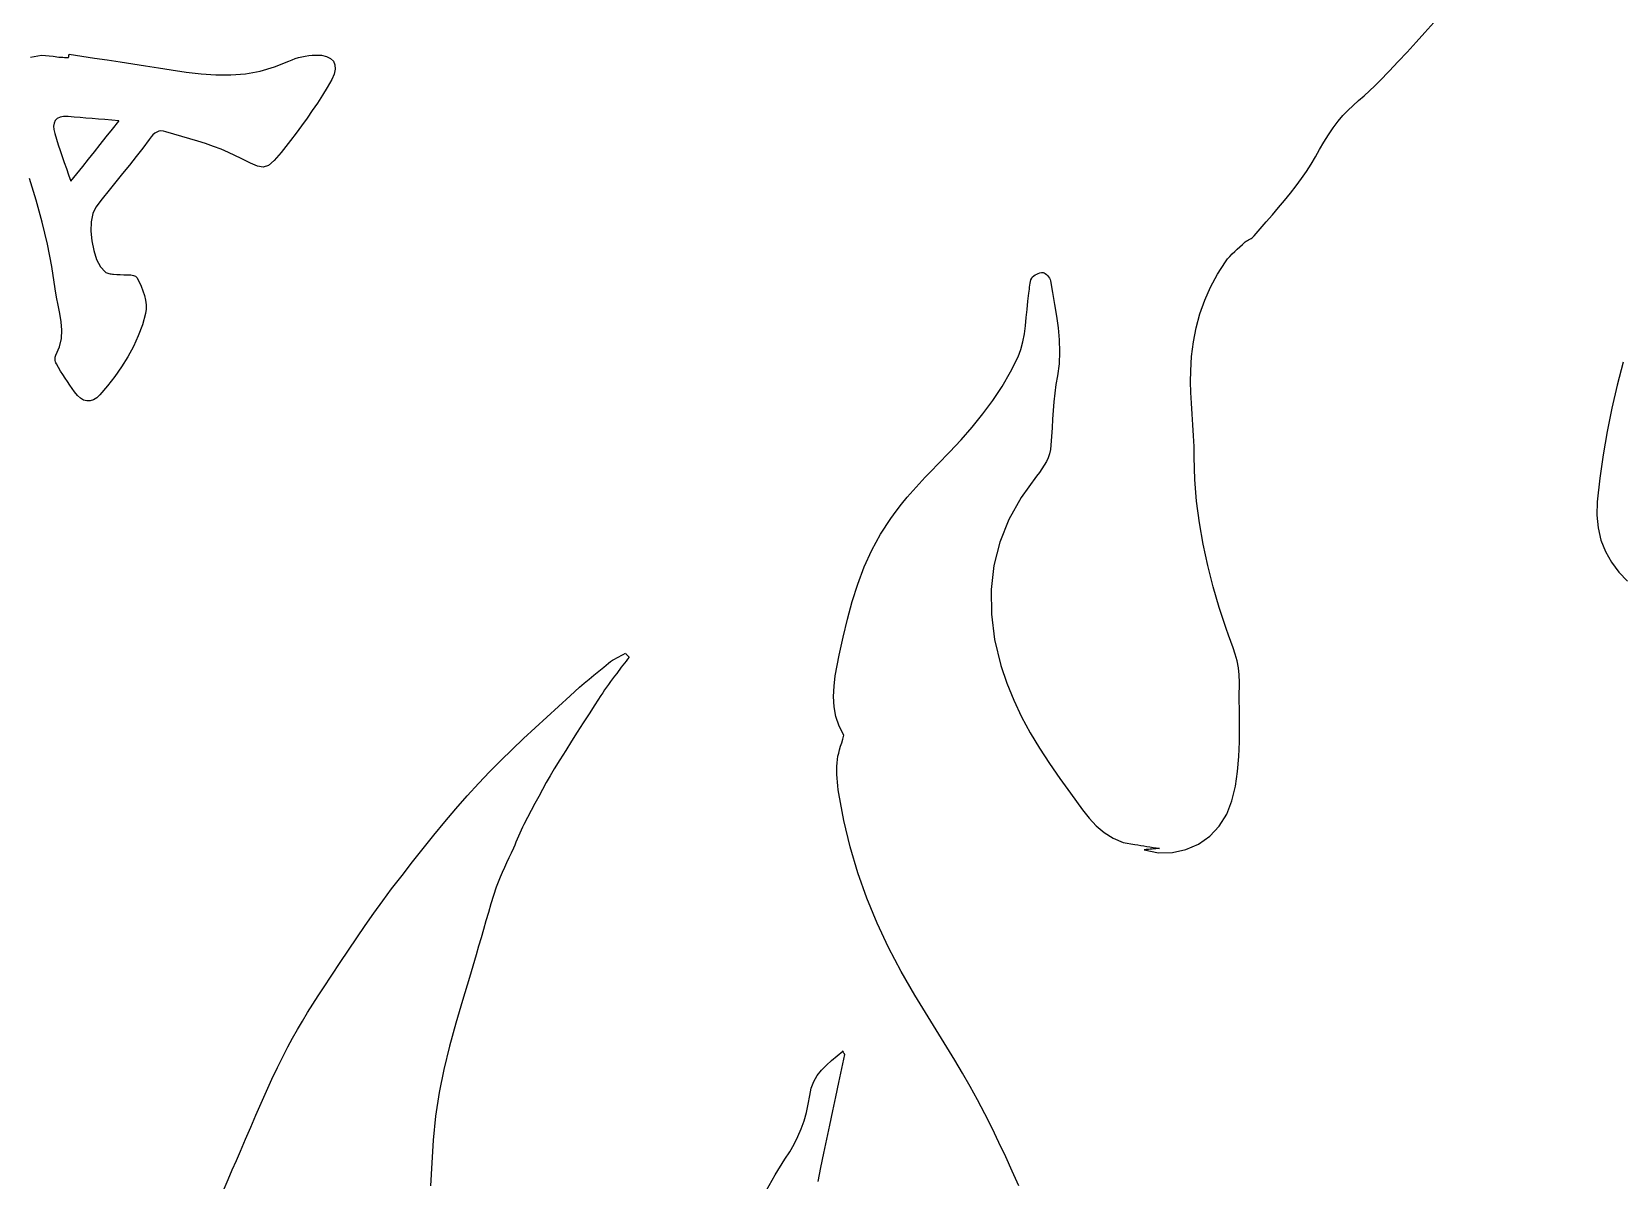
# Model space of a CAD drawing. Extents: x 24.7 to 52.1, y 24.7 to 52.1.
# Drawn here: x 30.11 to 39.66, y 38.38 to 45.29 of the extents above; entities that cross this region are included whole.
import ezdxf

# ---------------------------------------------------------------- set-up
doc = ezdxf.new("R2010")
doc.units = 0
doc.layers.add('Layer_1', color=7, linetype='CONTINUOUS')

msp = doc.modelspace()

# ---------------------------------------------------------------- linework, layer by layer
at = {"layer": 'Layer_1', "color": 7}
for points in [[(36.0466, 38.34938), (36.00793, 38.43668), (35.96826, 38.52348), (35.92755, 38.60978), (35.88575, 38.69558), (35.84282, 38.78078), (35.79871, 38.86528), (35.75475, 38.94558), (35.70911, 39.02508), (35.66217, 39.10388), (35.61429, 39.18218), (35.56585, 39.26018), (35.51722, 39.33808), (35.46877, 39.41608), (35.42088, 39.49438), (35.33874, 39.63649), (35.26318, 39.78112), (35.19449, 39.92836), (35.13297, 40.07832), (35.0789, 40.23108), (35.03259, 40.38675), (34.99432, 40.54544), (34.96439, 40.70723), (34.96099, 40.73023), (34.95799, 40.75333), (34.95549, 40.77653), (34.95359, 40.79983), (34.95229, 40.82313), (34.951726, 40.84643), (34.951963, 40.86963), (34.953063, 40.89273), (34.955163, 40.91213), (34.958663, 40.93153), (34.963263, 40.95113), (34.968763, 40.97113), (34.974863, 40.99173), (34.981363, 41.01303), (34.987963, 41.03523), (34.994363, 41.05853), (34.965183, 41.11303), (34.946043, 41.17033), (34.935583, 41.22983), (34.932483, 41.29103), (34.935283, 41.35323), (34.942683, 41.41593), (34.953313, 41.47853), (34.965803, 41.54043), (34.989473, 41.64834), (35.015403, 41.75582), (35.044623, 41.86235), (35.078163, 41.96738), (35.117063, 42.0704), (35.162353, 42.17087), (35.215073, 42.26827), (35.276243, 42.36207), (35.308163, 42.40527), (35.341383, 42.44767), (35.375733, 42.48927), (35.411053, 42.53017), (35.447183, 42.57037), (35.483963, 42.60997), (35.521233, 42.64907), (35.558823, 42.68767), (35.629983, 42.76097), (35.699573, 42.83557), (35.766853, 42.91187), (35.831073, 42.99027), (35.891493, 43.07137), (35.947363, 43.15547), (35.997943, 43.24297), (36.042483, 43.33437), (36.059063, 43.37857), (36.071343, 43.42467), (36.080243, 43.47227), (36.086743, 43.52087), (36.091843, 43.57017), (36.096443, 43.61967), (36.101543, 43.66897), (36.108043, 43.71757), (36.109543, 43.72907), (36.110643, 43.74087), (36.111643, 43.75277), (36.112843, 43.76457), (36.114443, 43.77607), (36.116843, 43.78717), (36.120243, 43.79757), (36.124943, 43.80757), (36.130243, 43.81457), (36.137243, 43.82057), (36.145443, 43.82657), (36.154543, 43.83157), (36.164243, 43.83557), (36.174043, 43.83857), (36.183643, 43.84057), (36.192643, 43.84105), (36.198943, 43.84005), (36.205743, 43.83605), (36.212743, 43.83005), (36.219443, 43.82305), (36.225643, 43.81505), (36.230843, 43.80705), (36.234743, 43.79905), (36.237043, 43.79105), (36.249773, 43.72035), (36.262603, 43.64965), (36.274413, 43.57895), (36.284113, 43.50805), (36.290513, 43.43675), (36.292513, 43.36495), (36.289013, 43.29245), (36.278933, 43.21915), (36.270333, 43.16785), (36.263533, 43.11625), (36.258133, 43.06435), (36.253833, 43.01225), (36.250233, 42.96005), (36.247033, 42.90775), (36.243833, 42.85545), (36.240233, 42.80325), (36.236833, 42.77635), (36.231033, 42.75105), (36.222933, 42.72715), (36.212663, 42.70435), (36.200423, 42.68225), (36.186373, 42.66055), (36.170683, 42.63895), (36.153513, 42.61705), (36.060683, 42.488), (35.987113, 42.35533), (35.932613, 42.21894), (35.897003, 42.07876), (35.880093, 41.93468), (35.881693, 41.78664), (35.901633, 41.63453), (35.939723, 41.47828), (35.975203, 41.37192), (36.016893, 41.26928), (36.064083, 41.16998), (36.116063, 41.07368), (36.172123, 40.97988), (36.231563, 40.88828), (36.293673, 40.79858), (36.357753, 40.71028), (36.393753, 40.66058), (36.430863, 40.60988), (36.470293, 40.56028), (36.513243, 40.51388), (36.560923, 40.47268), (36.614533, 40.43878), (36.675293, 40.41418), (36.744403, 40.40088), (36.762503, 40.39888), (36.780613, 40.39588), (36.798793, 40.39288), (36.817123, 40.38988), (36.835663, 40.38688), (36.854493, 40.38388), (36.873673, 40.38088), (36.893283, 40.37788), (36.882193, 40.37688), (36.871303, 40.37588), (36.860443, 40.37488), (36.849453, 40.37388), (36.838163, 40.37288), (36.826413, 40.37188), (36.814033, 40.37088), (36.800853, 40.36988), (36.886783, 40.35158), (36.971393, 40.35223), (37.052513, 40.37023), (37.127973, 40.40393), (37.195593, 40.45163), (37.253203, 40.51183), (37.298623, 40.58283), (37.329683, 40.66303), (37.350003, 40.75183), (37.363233, 40.84063), (37.370833, 40.92953), (37.374233, 41.01853), (37.374846, 41.10763), (37.374139, 41.19683), (37.373556, 41.28613), (37.374538, 41.37563), (37.373538, 41.42133), (37.368538, 41.46443), (37.360238, 41.50563), (37.349378, 41.54533), (37.336658, 41.58413), (37.322798, 41.62253), (37.308508, 41.66103), (37.294498, 41.70023), (37.253438, 41.82568), (37.216298, 41.95181), (37.183558, 42.07874), (37.155688, 42.20659), (37.133178, 42.33549), (37.116508, 42.46555), (37.106158, 42.59689), (37.102558, 42.72963), (37.101358, 42.79463), (37.098358, 42.85963), (37.094258, 42.92463), (37.089658, 42.98963), (37.085358, 43.05453), (37.082058, 43.11943), (37.080358, 43.18423), (37.081053, 43.24893), (37.086653, 43.33693), (37.097693, 43.42363), (37.114403, 43.50883), (37.136993, 43.59233), (37.165663, 43.67403), (37.200623, 43.75363), (37.242083, 43.83103), (37.290253, 43.90613), (37.302783, 43.92263), (37.316423, 43.93833), (37.330943, 43.95343), (37.346133, 43.96803), (37.361763, 43.98233), (37.377623, 43.99643), (37.393493, 44.01053), (37.409153, 44.02473), (37.415453, 44.02973), (37.422353, 44.03373), (37.429653, 44.03773), (37.437053, 44.04173), (37.444353, 44.04573), (37.451253, 44.04973), (37.457553, 44.05473), (37.463053, 44.06073), (37.499483, 44.10333), (37.536133, 44.14583), (37.572783, 44.18843), (37.609233, 44.23123), (37.645273, 44.27433), (37.680693, 44.31783), (37.715273, 44.36193), (37.748803, 44.40673), (37.777783, 44.44883), (37.805063, 44.49213), (37.831283, 44.53623), (37.857063, 44.58063), (37.883023, 44.62493), (37.909783, 44.66853), (37.937983, 44.71103), (37.968233, 44.75193), (37.996233, 44.78493), (38.026393, 44.81613), (38.058133, 44.84613), (38.090873, 44.87533), (38.124023, 44.90423), (38.157003, 44.93333), (38.189233, 44.96313), (38.220123, 44.99413), (38.274693, 45.05163), (38.329253, 45.10933), (38.383583, 45.16723), (38.437483, 45.22553), (38.490733, 45.28433), (38.543133, 45.34383)], [(30.099719, 45.13542), (30.165769, 45.14822), (30.236709, 45.14122), (30.247929, 45.13922), (30.259339, 45.13722), (30.270899, 45.13623), (30.282569, 45.13562), (30.294309, 45.13524), (30.306069, 45.13494), (30.317809, 45.13458), (30.329489, 45.13399), (30.329896, 45.13599), (30.330292, 45.13799), (30.330674, 45.13999), (30.331039, 45.14199), (30.331385, 45.14399), (30.331711, 45.14599), (30.332013, 45.14799), (30.332289, 45.14999), (30.33229, 45.14994), (30.332292, 45.14988), (30.332293, 45.14983), (30.332295, 45.14977), (30.332296, 45.14972), (30.332297, 45.14967), (30.332299, 45.14961), (30.332192, 45.15425), (30.409052, 45.14255), (30.485912, 45.13095), (30.562762, 45.11935), (30.639602, 45.10775), (30.716422, 45.09605), (30.793222, 45.08415), (30.869992, 45.07195), (30.946732, 45.05945), (31.036912, 45.04585), (31.126722, 45.03555), (31.216122, 45.02955), (31.305062, 45.02963), (31.393512, 45.03663), (31.481422, 45.05213), (31.568752, 45.07713), (31.655462, 45.11303), (31.673992, 45.12103), (31.693232, 45.12803), (31.713032, 45.13403), (31.733252, 45.13903), (31.753732, 45.14303), (31.774332, 45.14603), (31.794892, 45.14803), (31.815272, 45.14903), (31.851872, 45.14803), (31.882282, 45.14103), (31.906122, 45.12863), (31.923002, 45.11133), (31.932502, 45.08953), (31.934302, 45.06373), (31.927902, 45.03423), (31.912992, 45.00143), (31.885272, 44.95383), (31.856442, 44.90683), (31.826592, 44.86043), (31.795822, 44.81453), (31.764242, 44.76913), (31.731962, 44.72423), (31.699072, 44.67983), (31.665682, 44.63593), (31.609452, 44.56373), (31.566982, 44.51443), (31.532752, 44.48563), (31.501252, 44.47483), (31.466952, 44.47983), (31.424342, 44.49773), (31.367892, 44.52613), (31.292092, 44.56273), (31.246762, 44.58223), (31.200582, 44.59993), (31.153732, 44.61613), (31.106392, 44.63133), (31.058742, 44.64573), (31.010952, 44.65973), (30.963202, 44.67373), (30.915672, 44.68803), (30.899922, 44.69203), (30.885562, 44.69285), (30.872332, 44.69085), (30.859972, 44.68585), (30.848232, 44.67885), (30.836842, 44.66885), (30.825542, 44.65635), (30.814072, 44.64145), (30.775582, 44.58925), (30.735982, 44.53785), (30.695602, 44.48705), (30.654752, 44.43655), (30.613752, 44.38615), (30.572922, 44.33565), (30.532582, 44.28475), (30.493042, 44.23325), (30.474612, 44.19565), (30.464912, 44.14675), (30.463212, 44.09075), (30.468712, 44.03155), (30.480752, 43.97335), (30.498602, 43.92015), (30.521532, 43.87595), (30.548832, 43.84485), (30.553832, 43.84185), (30.559532, 43.83885), (30.565732, 43.83685), (30.572332, 43.83485), (30.579132, 43.83385), (30.586032, 43.83289), (30.592932, 43.83203), (30.599632, 43.83115), (30.619222, 43.82915), (30.640482, 43.82832), (30.662302, 43.8279), (30.683582, 43.82727), (30.703212, 43.82627), (30.720072, 43.82327), (30.733072, 43.81827), (30.741072, 43.81027), (30.753862, 43.78527), (30.765942, 43.75867), (30.776762, 43.73107), (30.785762, 43.70287), (30.792462, 43.67457), (30.796262, 43.64677), (30.796601, 43.61987), (30.793001, 43.59437), (30.773781, 43.52577), (30.749261, 43.45947), (30.719921, 43.39547), (30.686241, 43.33357), (30.648711, 43.27367), (30.607811, 43.21567), (30.564021, 43.15947), (30.517831, 43.10497), (30.498951, 43.08687), (30.479521, 43.07477), (30.459771, 43.06877), (30.439951, 43.06849), (30.420291, 43.07349), (30.401041, 43.08459), (30.382431, 43.10119), (30.364711, 43.12329), (30.350491, 43.14389), (30.336421, 43.16459), (30.322521, 43.18539), (30.308801, 43.20639), (30.295281, 43.22749), (30.281971, 43.24879), (30.268891, 43.27019), (30.256061, 43.29179), (30.253261, 43.29779), (30.251061, 43.30479), (30.249461, 43.31179), (30.248512, 43.31879), (30.248292, 43.32579), (30.248859, 43.33279), (30.250259, 43.33879), (30.252559, 43.34379), (30.274879, 43.39409), (30.286379, 43.44429), (30.289179, 43.49439), (30.285479, 43.54439), (30.277479, 43.59429), (30.267219, 43.64399), (30.256889, 43.69359), (30.248689, 43.74309), (30.228189, 43.87825), (30.201989, 44.01204), (30.170639, 44.1445), (30.134689, 44.2757), (30.094689, 44.40566)], [(39.684111, 43.30179), (39.647261, 43.16408), (39.614591, 43.02546), (39.586161, 42.88593), (39.562011, 42.74549), (39.542191, 42.60413), (39.526751, 42.46185), (39.524351, 42.38135), (39.532151, 42.30465), (39.549731, 42.23205), (39.576621, 42.16365), (39.612351, 42.09955), (39.656471, 42.03985), (39.708521, 41.98475)], [(31.265146, 38.33035), (31.289346, 38.38715), (31.314136, 38.44375), (31.339036, 38.50025), (31.363576, 38.55665), (31.394626, 38.62915), (31.425706, 38.70165), (31.456976, 38.77405), (31.488596, 38.84625), (31.520726, 38.91825), (31.553536, 38.98985), (31.587176, 39.06105), (31.621816, 39.13175), (31.648916, 39.18435), (31.677196, 39.23645), (31.706516, 39.28805), (31.736736, 39.33925), (31.767716, 39.38995), (31.799316, 39.44025), (31.831396, 39.49025), (31.863816, 39.53985), (31.913336, 39.61525), (31.963036, 39.69065), (32.013066, 39.76585), (32.063576, 39.84065), (32.114716, 39.91505), (32.166636, 39.98885), (32.219476, 40.06185), (32.273396, 40.13405), (32.335986, 40.21575), (32.399206, 40.29715), (32.463156, 40.37805), (32.527926, 40.45825), (32.593626, 40.53765), (32.660346, 40.61615), (32.728196, 40.69355), (32.797266, 40.76975), (32.862646, 40.83875), (32.929696, 40.90625), (32.998076, 40.97245), (33.067446, 41.03775), (33.137466, 41.10245), (33.207786, 41.16685), (33.278066, 41.23115), (33.347956, 41.29575), (33.375916, 41.32135), (33.404196, 41.34655), (33.432766, 41.37145), (33.461596, 41.39595), (33.490636, 41.42025), (33.519856, 41.44435), (33.549216, 41.46825), (33.578676, 41.49195), (33.590236, 41.50095), (33.602336, 41.50895), (33.614856, 41.51595), (33.627676, 41.52295), (33.640676, 41.52995), (33.653736, 41.53695), (33.666746, 41.54395), (33.679576, 41.55095), (33.682476, 41.54795), (33.685376, 41.54495), (33.688276, 41.54195), (33.691176, 41.53895), (33.694076, 41.53595), (33.696976, 41.53295), (33.699876, 41.52995), (33.702776, 41.52695), (33.693376, 41.51495), (33.683876, 41.50295), (33.674376, 41.49095), (33.664876, 41.47895), (33.655376, 41.46685), (33.645976, 41.45475), (33.636676, 41.44255), (33.627476, 41.43025), (33.615276, 41.41385), (33.603066, 41.39745), (33.590886, 41.38095), (33.578786, 41.36435), (33.566826, 41.34765), (33.555046, 41.33085), (33.543496, 41.31395), (33.532226, 41.29685), (33.496736, 41.24195), (33.461226, 41.18715), (33.425776, 41.13225), (33.390456, 41.07725), (33.355356, 41.02215), (33.320546, 40.96685), (33.286106, 40.91135), (33.252116, 40.85555), (33.227836, 40.81475), (33.204156, 40.77355), (33.180976, 40.73205), (33.158186, 40.69035), (33.135696, 40.64845), (33.113406, 40.60645), (33.091216, 40.56435), (33.069026, 40.52225), (33.060226, 40.50475), (33.051926, 40.48705), (33.044026, 40.46915), (33.036326, 40.45115), (33.028826, 40.43305), (33.021326, 40.41495), (33.013726, 40.39685), (33.005926, 40.37875), (32.992686, 40.34955), (32.979066, 40.32055), (32.965306, 40.29165), (32.951646, 40.26265), (32.938336, 40.23355), (32.925616, 40.20425), (32.913726, 40.17465), (32.902916, 40.14475), (32.886486, 40.09435), (32.870716, 40.04375), (32.855466, 39.99295), (32.840596, 39.94205), (32.825976, 39.89105), (32.811476, 39.83995), (32.796946, 39.78885), (32.782256, 39.73775), (32.741556, 39.60044), (32.700136, 39.46322), (32.659546, 39.32577), (32.621346, 39.18777), (32.587106, 39.04891), (32.558376, 38.90888), (32.536716, 38.76735), (32.523686, 38.62403), (32.515586, 38.48584), (32.507486, 38.34755)], [(34.525893, 38.3188), (34.580103, 38.4149), (34.639793, 38.5085), (34.668643, 38.5534), (34.694603, 38.5989), (34.717653, 38.6451), (34.737773, 38.6922), (34.754953, 38.7403), (34.769173, 38.7896), (34.780413, 38.8402), (34.788613, 38.8923), (34.797913, 38.9364), (34.813613, 38.9759), (34.834713, 39.0116), (34.860243, 39.0442), (34.889223, 39.0744), (34.920693, 39.103), (34.953673, 39.1307), (34.987193, 39.1583), (34.987188, 39.15841), (34.987183, 39.15852), (34.987178, 39.15863), (34.987174, 39.15874), (34.987169, 39.15885), (34.987164, 39.15896), (34.987159, 39.15907), (34.987025, 39.15759), (34.989825, 39.15259), (34.992225, 39.14859), (34.994125, 39.14559), (34.995625, 39.14359), (34.996725, 39.14159), (34.997474, 39.14059), (34.99786, 39.13959), (34.997897, 39.13873), (34.979937, 39.05383), (34.962017, 38.96893), (34.944117, 38.88403), (34.926207, 38.79913), (34.908257, 38.71423), (34.890257, 38.62933), (34.872167, 38.54443), (34.853977, 38.45963), (34.836877, 38.37523)]]:
    msp.add_lwpolyline(points, dxfattribs=at)
msp.add_lwpolyline([(30.632759, 44.75314), (30.589769, 44.75714), (30.548719, 44.76114), (30.509329, 44.76414), (30.471319, 44.76714), (30.434419, 44.77014), (30.398349, 44.77314), (30.362839, 44.77614), (30.327599, 44.77914), (30.300039, 44.77972), (30.278019, 44.77572), (30.261259, 44.76772), (30.249469, 44.75572), (30.242369, 44.74022), (30.239669, 44.72172), (30.241169, 44.70052), (30.246469, 44.67702), (30.256749, 44.64282), (30.267689, 44.60862), (30.279219, 44.57412), (30.291279, 44.53912), (30.303799, 44.50342), (30.316719, 44.46672), (30.329969, 44.42882), (30.343479, 44.38952), (30.379529, 44.43462), (30.414879, 44.47882), (30.449899, 44.52262), (30.484949, 44.56652), (30.520399, 44.61092), (30.556609, 44.65632), (30.593939, 44.70312), (30.632759, 44.75182), (30.63276, 44.75182), (30.63276, 44.75182), (30.632761, 44.75183), (30.632761, 44.75183), (30.632762, 44.75183), (30.632763, 44.75183), (30.632763, 44.75184)], close=True, dxfattribs=at)

doc.saveas('drawing.dxf')
